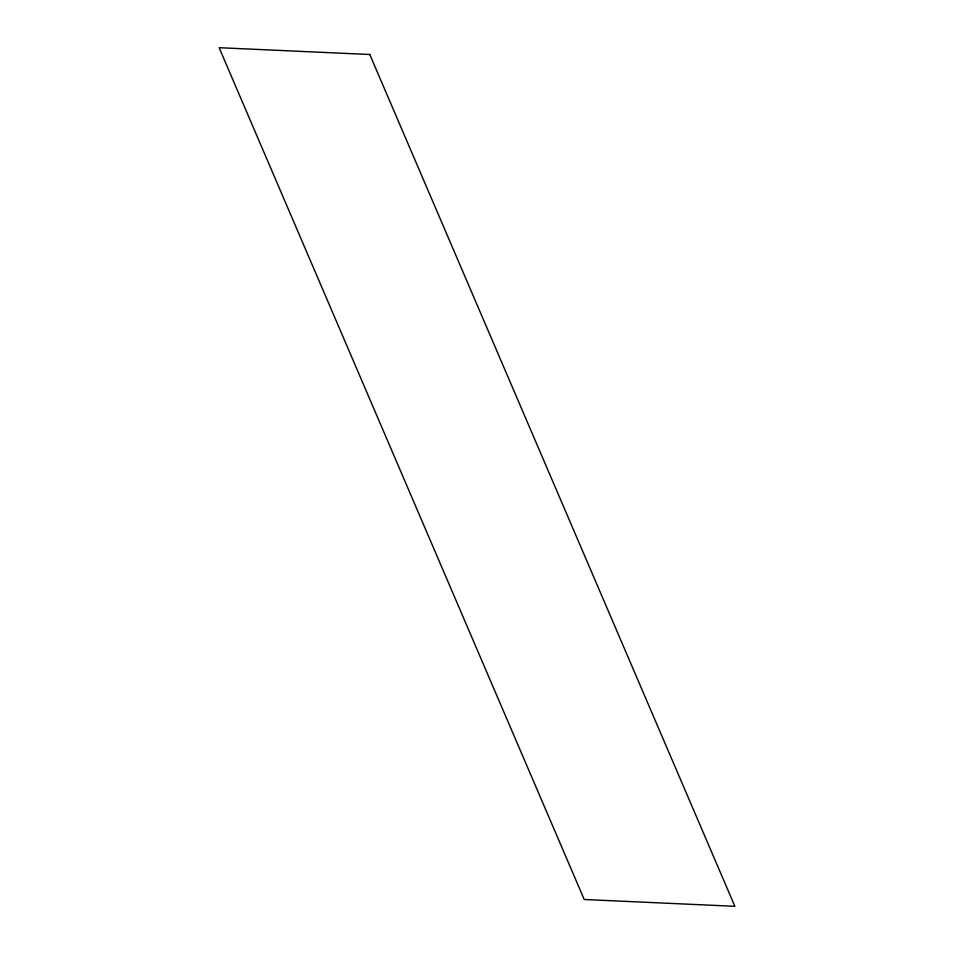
<?xml version="1.0" encoding="UTF-8"?>
<svg xmlns="http://www.w3.org/2000/svg" width="954" height="954" viewBox="0 0 954 954"><rect width="100%" height="100%" fill="white"/><g stroke="black" fill="none" stroke-linecap="round" stroke-linejoin="round"><path stroke-width="1.43" d="M369.782 54.497L219.134 47.7L584.218 899.503L734.866 906.3L369.782 54.497"/></g></svg>
